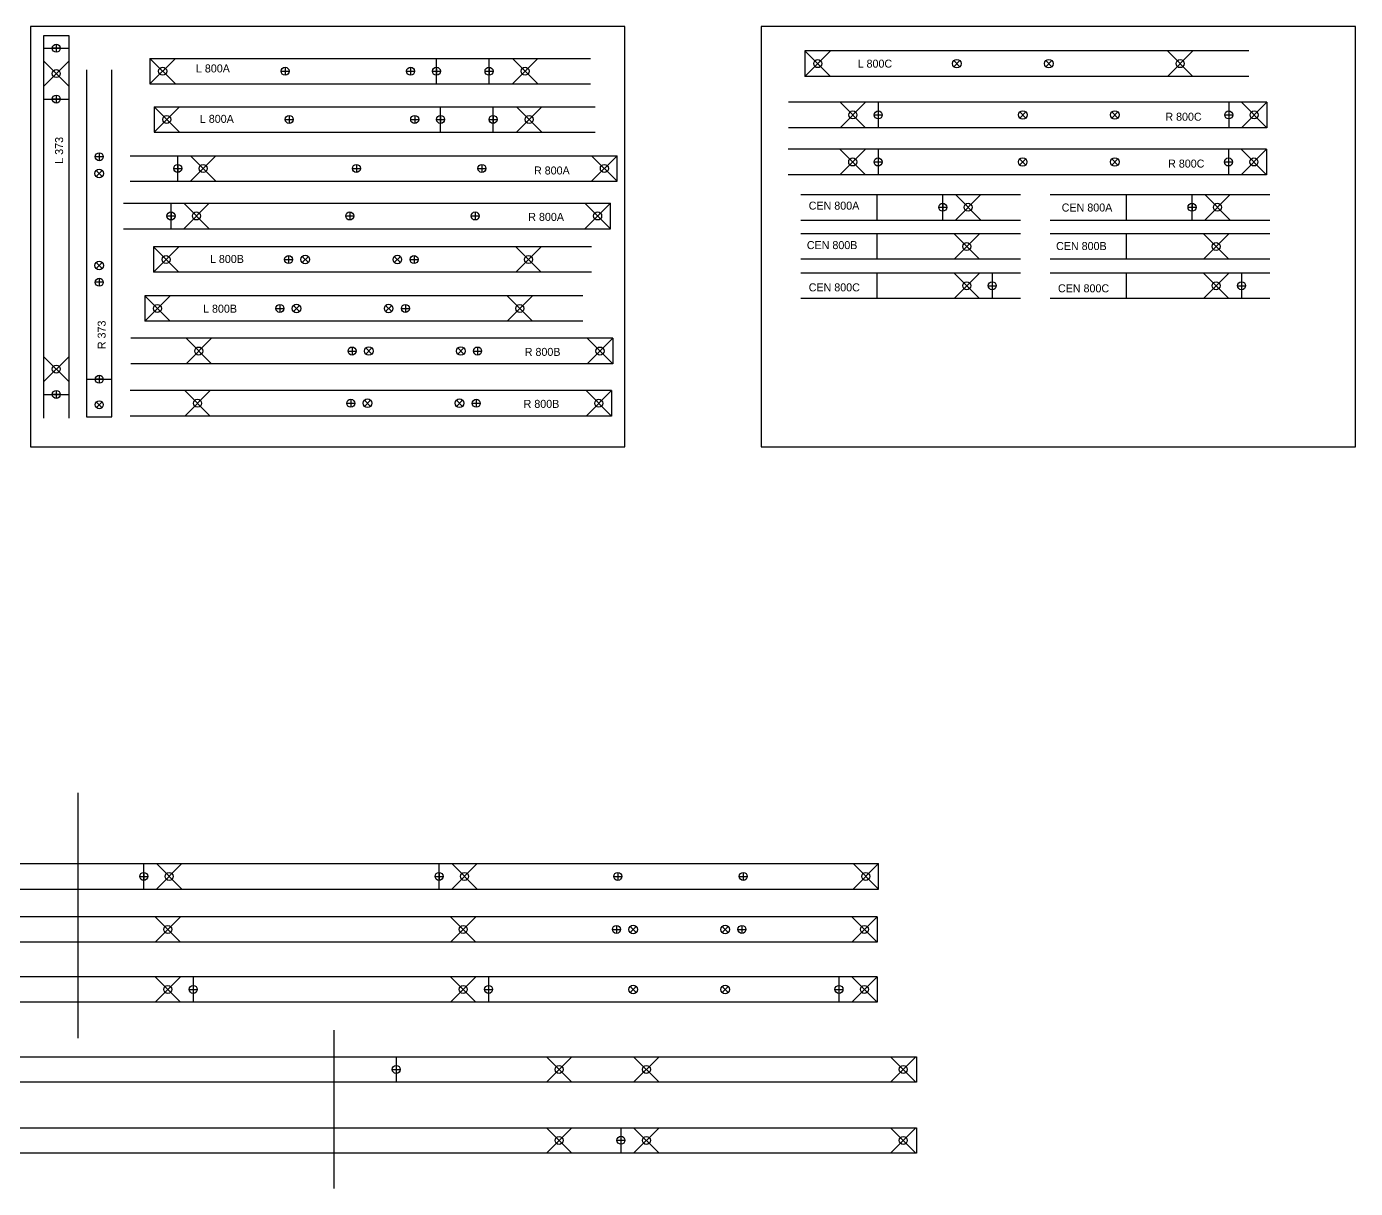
# Model space of a CAD drawing. Header units: millimetres. Extents: x -15418 to 43885, y -27590 to 23052.
# Drawn here: x 22834 to 23498, y -18264 to -17684 of the extents above; entities that cross this region are included whole.
import ezdxf

# ---------------------------------------------------------------- set-up
doc = ezdxf.new("R2010")
doc.units = ezdxf.units.MM
doc.header["$LTSCALE"] = 0.5
doc.layers.get('Defpoints').update_dxf_attribs({"color": 4})
for name, color, linetype in [('Layer1', 1, 'Continuous'), ('Layer2', 2, 'Continuous'), ('Layer3', 9, 'Continuous')]:
    doc.layers.add(name, color=color, linetype=linetype)

msp = doc.modelspace()

# ---------------------------------------------------------------- linework, layer by layer
at = {"layer": 'Defpoints', "transparency": 33554661}
for centre in [(23137.0141, -18135.0157), (23137.0141, -18135.0157), (23183.0141, -18135.0157), (23183.0141, -18135.0157), (23137.0141, -18165.0157), (23137.0141, -18165.0157), (23183.0141, -18165.0157)]:
    msp.add_circle(centre, 2.15, dxfattribs=at)
at = {"layer": 'Layer1', "transparency": 33554661}
for p, q in [((22835.9215, -17683.9414), (22835.9215, -17893.9414)), ((23132.9215, -17683.9414), (22835.9215, -17683.9414)), ((22855.1255, -17688.6447), (22842.4255, -17688.6447)), ((22842.4255, -17688.6447), (22842.4255, -17879.6569)), ((22855.1255, -17879.6569), (22855.1255, -17688.6447)), ((23132.9215, -17893.9414), (23132.9215, -17683.9414)), ((23200.918, -17683.9414), (23200.918, -17893.9414)), ((23497.918, -17683.9414), (23200.918, -17683.9414)), ((23497.918, -17893.9414), (23497.918, -17683.9414)), ((22842.4255, -17694.7509), (22855.1255, -17694.7509)), ((22850.7755, -17694.7509), (22846.7755, -17694.7509)), ((22848.7755, -17692.7509), (22848.7755, -17696.7509)), ((22855.1255, -17701.1009), (22842.4255, -17713.8009)), ((22842.4255, -17701.1009), (22855.1255, -17713.8009)), ((22855.1255, -17701.1009), (22842.4255, -17713.8009)), ((22895.5697, -17699.883), (23115.6621, -17699.883)), ((22895.5697, -17699.883), (22908.2697, -17712.583)), ((22895.5697, -17712.583), (22908.2697, -17699.883)), ((22895.5697, -17699.883), (22895.5697, -17712.583)), ((23038.7321, -17712.583), (23038.7321, -17699.883)), ((23064.9871, -17712.583), (23064.9871, -17699.883)), ((23089.3697, -17699.883), (23076.6697, -17712.583)), ((23089.3697, -17712.583), (23076.6697, -17699.883)), ((23076.6697, -17699.883), (23089.3697, -17712.583)), ((23076.6697, -17712.583), (23089.3697, -17699.883)), ((23076.6697, -17699.883), (23089.3697, -17712.583)), ((23076.6697, -17712.583), (23089.3697, -17699.883)), ((23222.8796, -17708.819), (23235.5796, -17696.119)), ((23222.8796, -17696.119), (23235.5796, -17708.819)), ((23222.8796, -17696.119), (23222.8796, -17708.819)), ((23444.5738, -17696.119), (23222.8796, -17696.119)), ((23297.2593, -17703.9893), (23300.2999, -17700.9488)), ((23297.2593, -17700.9488), (23300.2999, -17703.9893)), ((23343.2593, -17703.9893), (23346.2999, -17700.9488)), ((23343.2593, -17700.9488), (23346.2999, -17703.9893)), ((23416.6796, -17696.119), (23403.9796, -17708.819)), ((23403.9796, -17708.819), (23416.6796, -17696.119)), ((23403.9796, -17708.819), (23416.6796, -17696.119)), ((23403.9796, -17696.119), (23416.6796, -17708.819)), ((22863.8787, -17705.5319), (22863.8787, -17878.9824)), ((22876.5787, -17878.9824), (22876.5787, -17705.5319)), ((22961.1197, -17706.233), (22965.1197, -17706.233)), ((22963.1197, -17704.233), (22963.1197, -17708.233)), ((23023.8197, -17706.233), (23027.8197, -17706.233)), ((23025.8197, -17704.233), (23025.8197, -17708.233)), ((23036.7321, -17706.233), (23040.7321, -17706.233)), ((23038.7321, -17704.233), (23038.7321, -17708.233)), ((23062.9871, -17706.233), (23066.9871, -17706.233)), ((23064.9871, -17704.233), (23064.9871, -17708.233)), ((23444.5738, -17708.819), (23222.8796, -17708.819)), ((22895.5697, -17712.583), (23115.6621, -17712.583)), ((22842.4255, -17720.1509), (22855.1255, -17720.1509)), ((22850.7755, -17720.1509), (22846.7755, -17720.1509)), ((22848.7755, -17718.1509), (22848.7755, -17722.1509)), ((23453.6437, -17721.7567), (23214.6441, -17721.7567)), ((23240.456, -17734.4567), (23253.156, -17721.7567)), ((23240.456, -17721.7567), (23253.156, -17734.4567)), ((23259.506, -17721.7567), (23259.506, -17734.4567)), ((23434.5937, -17721.7567), (23434.5937, -17734.4567)), ((23453.6437, -17734.4567), (23440.9437, -17721.7567)), ((23453.6437, -17721.7567), (23440.9437, -17734.4567)), ((23453.6437, -17721.7567), (23453.6437, -17734.4567)), ((22897.5948, -17724.0024), (23118.0452, -17724.0024)), ((22897.5948, -17724.0024), (22910.2948, -17736.7024)), ((22897.5948, -17736.7024), (22910.2948, -17724.0024)), ((22897.5948, -17724.0024), (22897.5948, -17736.7024)), ((22965.1448, -17728.3524), (22965.1448, -17732.3524)), ((23027.8448, -17728.3524), (23027.8448, -17732.3524)), ((23040.7572, -17736.7024), (23040.7572, -17724.0024)), ((23040.7572, -17728.3524), (23040.7572, -17732.3524)), ((23067.0122, -17736.7024), (23067.0122, -17724.0024)), ((23067.0122, -17728.3524), (23067.0122, -17732.3524)), ((23091.3948, -17724.0024), (23078.6948, -17736.7024)), ((23091.3948, -17736.7024), (23078.6948, -17724.0024)), ((23078.6948, -17724.0024), (23091.3948, -17736.7024)), ((23078.6948, -17736.7024), (23091.3948, -17724.0024)), ((23078.6948, -17724.0024), (23091.3948, -17736.7024)), ((23078.6948, -17736.7024), (23091.3948, -17724.0024)), ((23257.506, -17728.1067), (23261.506, -17728.1067)), ((23259.506, -17726.1067), (23259.506, -17730.1067)), ((23330.2234, -17729.627), (23333.264, -17726.5864)), ((23330.2234, -17726.5864), (23333.264, -17729.627)), ((23376.2234, -17729.627), (23379.264, -17726.5864)), ((23376.2234, -17726.5864), (23379.264, -17729.627)), ((23432.5937, -17728.1067), (23436.5937, -17728.1067)), ((23434.5937, -17726.1067), (23434.5937, -17730.1067)), ((22963.1448, -17730.3524), (22967.1448, -17730.3524)), ((23025.8448, -17730.3524), (23029.8448, -17730.3524)), ((23038.7572, -17730.3524), (23042.7572, -17730.3524)), ((23065.0122, -17730.3524), (23069.0122, -17730.3524)), ((23453.6437, -17734.4567), (23214.6441, -17734.4567)), ((22897.5948, -17736.7024), (23118.0452, -17736.7024)), ((22870.2287, -17746.9762), (22870.2287, -17750.9762)), ((22885.7618, -17748.4767), (23128.9687, -17748.4767)), ((22909.4311, -17761.1767), (22909.4311, -17748.4767)), ((22915.7811, -17748.4767), (22928.4811, -17761.1767)), ((22915.7811, -17761.1767), (22928.4811, -17748.4767)), ((23128.9687, -17748.4767), (23116.2687, -17761.1767)), ((23128.9687, -17761.1767), (23116.2687, -17748.4767)), ((23128.9687, -17761.1767), (23128.9687, -17748.4767)), ((23453.5464, -17745.2512), (23214.5468, -17745.2512)), ((23240.3587, -17757.9512), (23253.0587, -17745.2512)), ((23240.3587, -17745.2512), (23253.0587, -17757.9512)), ((23259.4087, -17745.2512), (23259.4087, -17757.9512)), ((23434.4964, -17745.2512), (23434.4964, -17757.9512)), ((23453.5464, -17757.9512), (23440.8464, -17745.2512)), ((23453.5464, -17745.2512), (23440.8464, -17757.9512)), ((23453.5464, -17745.2512), (23453.5464, -17757.9512)), ((22872.2287, -17748.9762), (22868.2287, -17748.9762)), ((22907.4311, -17754.8267), (22911.4311, -17754.8267)), ((22909.4311, -17752.8267), (22909.4311, -17756.8267)), ((22996.7187, -17754.8267), (23000.7187, -17754.8267)), ((22998.7187, -17752.8267), (22998.7187, -17756.8267)), ((23059.4187, -17754.8267), (23063.4187, -17754.8267)), ((23061.4187, -17752.8267), (23061.4187, -17756.8267)), ((23257.4087, -17751.6012), (23261.4087, -17751.6012)), ((23259.4087, -17749.6012), (23259.4087, -17753.6012)), ((23330.1261, -17753.1214), (23333.1666, -17750.0809)), ((23330.1261, -17750.0809), (23333.1666, -17753.1214)), ((23376.1261, -17753.1214), (23379.1666, -17750.0809)), ((23376.1261, -17750.0809), (23379.1666, -17753.1214)), ((23432.4964, -17751.6012), (23436.4964, -17751.6012)), ((23434.4964, -17749.6012), (23434.4964, -17753.6012)), ((22868.7084, -17755.8059), (22871.7489, -17758.8465)), ((22871.7489, -17755.8059), (22868.7084, -17758.8465)), ((22885.7618, -17761.1767), (23128.9687, -17761.1767)), ((23453.5464, -17757.9512), (23214.5468, -17757.9512)), ((23220.882, -17767.8903), (23330.6225, -17767.8903)), ((23258.8209, -17767.8903), (23258.8209, -17780.5903)), ((23291.6832, -17780.5903), (23291.6832, -17767.8903)), ((23298.0332, -17767.8903), (23310.7332, -17780.5903)), ((23298.0332, -17780.5903), (23310.7332, -17767.8903)), ((23298.0332, -17767.8903), (23310.7332, -17780.5903)), ((23298.0332, -17780.5903), (23310.7332, -17767.8903)), ((23298.0332, -17767.8903), (23310.7332, -17780.5903)), ((23298.0332, -17780.5903), (23310.7332, -17767.8903)), ((23345.467, -17767.8903), (23455.2075, -17767.8903)), ((23383.406, -17767.8903), (23383.406, -17780.5903)), ((23416.2683, -17780.5903), (23416.2683, -17767.8903)), ((23422.6183, -17767.8903), (23435.3183, -17780.5903)), ((23422.6183, -17780.5903), (23435.3183, -17767.8903)), ((23422.6183, -17767.8903), (23435.3183, -17780.5903)), ((23422.6183, -17780.5903), (23435.3183, -17767.8903)), ((23422.6183, -17767.8903), (23435.3183, -17780.5903)), ((23422.6183, -17780.5903), (23435.3183, -17767.8903)), ((22882.4141, -17772.2277), (23125.6211, -17772.2277)), ((22906.0834, -17784.9277), (22906.0834, -17772.2277)), ((22912.4334, -17772.2277), (22925.1334, -17784.9277)), ((22912.4334, -17784.9277), (22925.1334, -17772.2277)), ((23125.6211, -17772.2277), (23112.9211, -17784.9277)), ((23125.6211, -17784.9277), (23112.9211, -17772.2277)), ((23125.6211, -17784.9277), (23125.6211, -17772.2277)), ((23289.6832, -17774.2403), (23293.6832, -17774.2403)), ((23291.6832, -17772.2403), (23291.6832, -17776.2403)), ((23414.2683, -17774.2403), (23418.2683, -17774.2403)), ((23416.2683, -17772.2403), (23416.2683, -17776.2403)), ((22904.0834, -17778.5777), (22908.0834, -17778.5777)), ((22906.0834, -17776.5777), (22906.0834, -17780.5777)), ((22993.3711, -17778.5777), (22997.3711, -17778.5777)), ((22995.3711, -17776.5777), (22995.3711, -17780.5777)), ((23056.0711, -17778.5777), (23060.0711, -17778.5777)), ((23058.0711, -17776.5777), (23058.0711, -17780.5777)), ((23220.882, -17780.5903), (23330.6225, -17780.5903)), ((23345.467, -17780.5903), (23455.2075, -17780.5903)), ((22882.4141, -17784.9277), (23125.6211, -17784.9277)), ((23330.6225, -17787.48), (23220.882, -17787.48)), ((23258.8209, -17787.48), (23258.8209, -17800.18)), ((23297.3598, -17800.18), (23310.0598, -17787.48)), ((23297.3598, -17787.48), (23310.0598, -17800.18)), ((23297.3598, -17800.18), (23310.0598, -17787.48)), ((23297.3598, -17800.18), (23310.0598, -17787.48)), ((23297.3598, -17787.48), (23310.0598, -17800.18)), ((23455.2075, -17787.48), (23345.467, -17787.48)), ((23383.406, -17787.48), (23383.406, -17800.18)), ((23421.9449, -17800.18), (23434.6449, -17787.48)), ((23421.9449, -17787.48), (23434.6449, -17800.18)), ((23421.9449, -17800.18), (23434.6449, -17787.48)), ((23421.9449, -17800.18), (23434.6449, -17787.48)), ((23421.9449, -17787.48), (23434.6449, -17800.18)), ((22897.287, -17806.6847), (22909.987, -17793.9847)), ((22897.287, -17806.6847), (22909.987, -17793.9847)), ((22897.287, -17793.9847), (22909.987, -17806.6847)), ((22897.287, -17793.9847), (22897.287, -17806.6847)), ((23116.1592, -17793.9847), (22897.287, -17793.9847)), ((23091.087, -17806.6847), (23078.387, -17793.9847)), ((23091.087, -17793.9847), (23078.387, -17806.6847)), ((23078.387, -17806.6847), (23091.087, -17793.9847)), ((23078.387, -17806.6847), (23091.087, -17793.9847)), ((23078.387, -17793.9847), (23091.087, -17806.6847)), ((22868.7084, -17801.8059), (22871.7489, -17804.8465)), ((22871.7489, -17801.8059), (22868.7084, -17804.8465)), ((22962.837, -17800.3347), (22966.837, -17800.3347)), ((22964.837, -17798.3347), (22964.837, -17802.3347)), ((22971.6667, -17801.855), (22974.7073, -17798.8145)), ((22971.6667, -17798.8145), (22974.7073, -17801.855)), ((23017.6667, -17801.855), (23020.7073, -17798.8145)), ((23017.6667, -17798.8145), (23020.7073, -17801.855)), ((23025.537, -17800.3347), (23029.537, -17800.3347)), ((23027.537, -17798.3347), (23027.537, -17802.3347)), ((23330.6225, -17800.18), (23220.882, -17800.18)), ((23455.2075, -17800.18), (23345.467, -17800.18)), ((23116.1592, -17806.6847), (22897.287, -17806.6847)), ((23330.6225, -17807.0801), (23220.882, -17807.0801)), ((23258.8209, -17807.0801), (23258.8209, -17819.7801)), ((23297.3598, -17819.7801), (23310.0598, -17807.0801)), ((23297.3598, -17807.0801), (23310.0598, -17819.7801)), ((23316.4098, -17807.0801), (23316.4098, -17819.7801)), ((23455.2075, -17807.0801), (23345.467, -17807.0801)), ((23383.406, -17807.0801), (23383.406, -17819.7801)), ((23421.9449, -17819.7801), (23434.6449, -17807.0801)), ((23421.9449, -17807.0801), (23434.6449, -17819.7801)), ((23440.9949, -17807.0801), (23440.9949, -17819.7801)), ((22872.2287, -17811.6762), (22868.2287, -17811.6762)), ((22870.2287, -17809.6762), (22870.2287, -17813.6762)), ((23314.4098, -17813.4301), (23318.4098, -17813.4301)), ((23316.4098, -17811.4301), (23316.4098, -17815.4301)), ((23438.9949, -17813.4301), (23442.9949, -17813.4301)), ((23440.9949, -17811.4301), (23440.9949, -17815.4301)), ((23111.8095, -17818.4217), (22892.9373, -17818.4217)), ((22892.9373, -17831.1217), (22905.6373, -17818.4217)), ((22892.9373, -17831.1217), (22905.6373, -17818.4217)), ((22892.9373, -17818.4217), (22905.6373, -17831.1217)), ((22892.9373, -17818.4217), (22892.9373, -17831.1217)), ((23086.7373, -17831.1217), (23074.0373, -17818.4217)), ((23086.7373, -17818.4217), (23074.0373, -17831.1217)), ((23074.0373, -17831.1217), (23086.7373, -17818.4217)), ((23074.0373, -17831.1217), (23086.7373, -17818.4217)), ((23074.0373, -17818.4217), (23086.7373, -17831.1217)), ((23330.6225, -17819.7801), (23220.882, -17819.7801)), ((23455.2075, -17819.7801), (23345.467, -17819.7801)), ((22958.4873, -17824.7717), (22962.4873, -17824.7717)), ((22960.4873, -17822.7717), (22960.4873, -17826.7717)), ((22967.317, -17826.292), (22970.3575, -17823.2515)), ((22967.317, -17823.2515), (22970.3575, -17826.292)), ((23013.317, -17826.292), (23016.3575, -17823.2515)), ((23013.317, -17823.2515), (23016.3575, -17826.292)), ((23021.1873, -17824.7717), (23025.1873, -17824.7717)), ((23023.1873, -17822.7717), (23023.1873, -17826.7717)), ((23111.8095, -17831.1217), (22892.9373, -17831.1217)), ((23126.7961, -17839.6887), (22886.0494, -17839.6887)), ((22913.6085, -17852.3887), (22926.3085, -17839.6887)), ((22913.6085, -17839.6887), (22926.3085, -17852.3887)), ((22913.6085, -17852.3887), (22926.3085, -17839.6887)), ((22913.6085, -17852.3887), (22926.3085, -17839.6887)), ((22913.6085, -17839.6887), (22926.3085, -17852.3887)), ((23126.7961, -17852.3887), (23114.0961, -17839.6887)), ((23126.7961, -17839.6887), (23114.0961, -17852.3887)), ((23126.7961, -17839.6887), (23126.7961, -17852.3887)), ((22994.5461, -17846.0387), (22998.5461, -17846.0387)), ((22996.5461, -17844.0387), (22996.5461, -17848.0387)), ((23003.3758, -17847.559), (23006.4164, -17844.5184)), ((23003.3758, -17844.5184), (23006.4164, -17847.559)), ((23049.3758, -17847.559), (23052.4164, -17844.5184)), ((23049.3758, -17844.5184), (23052.4164, -17847.559)), ((23057.2461, -17846.0387), (23061.2461, -17846.0387)), ((23059.2461, -17844.0387), (23059.2461, -17848.0387)), ((22842.4255, -17848.7009), (22855.1255, -17861.4009)), ((22842.4255, -17848.7009), (22855.1255, -17861.4009)), ((22842.4255, -17848.7009), (22855.1255, -17861.4009)), ((22855.1255, -17848.7009), (22842.4255, -17861.4009)), ((23126.7961, -17852.3887), (22886.0494, -17852.3887)), ((22863.8787, -17860.1762), (22876.5787, -17860.1762)), ((22872.2287, -17860.1762), (22868.2287, -17860.1762)), ((22870.2287, -17858.1762), (22870.2287, -17862.1762)), ((22842.4255, -17867.7509), (22855.1255, -17867.7509)), ((22850.7755, -17867.7509), (22846.7755, -17867.7509)), ((22848.7755, -17865.7509), (22848.7755, -17869.7509)), ((23126.1731, -17865.8143), (22885.7062, -17865.8143)), ((22912.9854, -17878.5143), (22925.6854, -17865.8143)), ((22912.9854, -17865.8143), (22925.6854, -17878.5143)), ((22912.9854, -17878.5143), (22925.6854, -17865.8143)), ((22912.9854, -17878.5143), (22925.6854, -17865.8143)), ((22912.9854, -17865.8143), (22925.6854, -17878.5143)), ((23126.1731, -17878.5143), (23113.4731, -17865.8143)), ((23126.1731, -17865.8143), (23113.4731, -17878.5143)), ((23126.1731, -17865.8143), (23126.1731, -17878.5143)), ((22868.7084, -17871.3559), (22871.7489, -17874.3965)), ((22871.7489, -17871.3559), (22868.7084, -17874.3965)), ((22993.9231, -17872.1643), (22997.9231, -17872.1643)), ((22995.9231, -17870.1643), (22995.9231, -17874.1643)), ((23002.7528, -17873.6846), (23005.7934, -17870.6441)), ((23002.7528, -17870.6441), (23005.7934, -17873.6846)), ((23048.7528, -17873.6846), (23051.7934, -17870.6441)), ((23048.7528, -17870.6441), (23051.7934, -17873.6846)), ((23056.6231, -17872.1643), (23060.6231, -17872.1643)), ((23058.6231, -17870.1643), (23058.6231, -17874.1643)), ((22863.8787, -17878.9824), (22876.5787, -17878.9824)), ((23126.1731, -17878.5143), (22885.7062, -17878.5143)), ((22835.9215, -17893.9414), (23132.9215, -17893.9414)), ((23200.918, -17893.9414), (23497.918, -17893.9414)), ((22459.5875, -18102.1757), (23259.5875, -18102.1757)), ((22892.4498, -18114.8757), (22892.4498, -18102.1757)), ((22892.4498, -18106.5257), (22892.4498, -18110.5257)), ((22898.7998, -18102.1757), (22911.4998, -18114.8757)), ((22898.7998, -18114.8757), (22911.4998, -18102.1757)), ((22898.7998, -18102.1757), (22911.4998, -18114.8757)), ((22898.7998, -18114.8757), (22911.4998, -18102.1757)), ((22898.7998, -18102.1757), (22911.4998, -18114.8757)), ((22898.7998, -18114.8757), (22911.4998, -18102.1757)), ((23040.0498, -18114.8757), (23040.0498, -18102.1757)), ((23040.0498, -18106.5257), (23040.0498, -18110.5257)), ((23046.3998, -18102.1757), (23059.0998, -18114.8757)), ((23046.3998, -18114.8757), (23059.0998, -18102.1757)), ((23129.3375, -18106.5257), (23129.3375, -18110.5257)), ((23192.0375, -18106.5257), (23192.0375, -18110.5257)), ((23259.5875, -18102.1757), (23246.8875, -18114.8757)), ((23259.5875, -18114.8757), (23246.8875, -18102.1757)), ((23259.5875, -18114.8757), (23259.5875, -18102.1757)), ((22890.4498, -18108.5257), (22894.4498, -18108.5257)), ((23038.0498, -18108.5257), (23042.0498, -18108.5257)), ((23127.3375, -18108.5257), (23131.3375, -18108.5257)), ((23190.0375, -18108.5257), (23194.0375, -18108.5257)), ((22459.5875, -18114.8757), (23259.5875, -18114.8757)), ((23128.6641, -18133.0157), (23128.6641, -18137.0157)), ((23191.3641, -18133.0157), (23191.3641, -18137.0157)), ((23126.6641, -18135.0157), (23130.6641, -18135.0157)), ((23189.3641, -18135.0157), (23193.3641, -18135.0157)), ((22915.1764, -18165.0157), (22919.1764, -18165.0157)), ((22917.1764, -18163.0157), (22917.1764, -18167.0157)), ((23062.7764, -18165.0157), (23066.7764, -18165.0157)), ((23064.7764, -18163.0157), (23064.7764, -18167.0157)), ((23237.8641, -18165.0157), (23241.8641, -18165.0157)), ((23239.8641, -18163.0157), (23239.8641, -18167.0157)), ((23016.6141, -18205.0157), (23020.6141, -18205.0157)), ((23018.6141, -18203.0157), (23018.6141, -18207.0157)), ((23130.9141, -18238.3973), (23130.9141, -18242.3973)), ((23128.9141, -18240.3973), (23132.9141, -18240.3973))]:
    msp.add_line(p, q, dxfattribs=at)
for centre, radius in [((22848.7755, -17694.7509), 2), ((22848.7755, -17694.7509), 2), ((23229.2296, -17702.469), 2), ((23298.7796, -17702.469), 2.15), ((23344.7796, -17702.469), 2.15), ((23410.3296, -17702.469), 2), ((22848.7755, -17707.4509), 2), ((22901.9197, -17706.233), 2), ((22963.1197, -17706.233), 2), ((22963.1197, -17706.233), 2), ((23025.8197, -17706.233), 2), ((23025.8197, -17706.233), 2), ((23038.7321, -17706.233), 2), ((23038.7321, -17706.233), 2), ((23064.9871, -17706.233), 2), ((23064.9871, -17706.233), 2), ((23083.0197, -17706.233), 2), ((23083.0197, -17706.233), 2), ((23083.0197, -17706.233), 2), ((23083.0197, -17706.233), 2), ((23083.0197, -17706.233), 2), ((23083.0197, -17706.233), 2), ((23083.0197, -17706.233), 2), ((23083.0197, -17706.233), 2), ((23083.0197, -17706.233), 2), ((22848.7755, -17720.1509), 2), ((22848.7755, -17720.1509), 2), ((22903.9448, -17730.3524), 2), ((22965.1448, -17730.3524), 2), ((22965.1448, -17730.3524), 2), ((23027.8448, -17730.3524), 2), ((23027.8448, -17730.3524), 2), ((23040.7572, -17730.3524), 2), ((23040.7572, -17730.3524), 2), ((23067.0122, -17730.3524), 2), ((23067.0122, -17730.3524), 2), ((23085.0448, -17730.3524), 2), ((23085.0448, -17730.3524), 2), ((23085.0448, -17730.3524), 2), ((23085.0448, -17730.3524), 2), ((23085.0448, -17730.3524), 2), ((23085.0448, -17730.3524), 2), ((23085.0448, -17730.3524), 2), ((23085.0448, -17730.3524), 2), ((23085.0448, -17730.3524), 2), ((23246.806, -17728.1067), 2), ((23259.506, -17728.1067), 2), ((23259.506, -17728.1067), 2), ((23331.7437, -17728.1067), 2.15), ((23331.7437, -17728.1067), 2.15), ((23377.7437, -17728.1067), 2.15), ((23434.5937, -17728.1067), 2), ((23434.5937, -17728.1067), 2), ((23447.2937, -17728.1067), 2), ((22870.2287, -17748.9762), 2), ((22870.2287, -17748.9762), 2), ((22870.2287, -17757.3262), 2.15), ((22870.2287, -17757.3262), 2.15), ((22909.4311, -17754.8267), 2), ((22909.4311, -17754.8267), 2), ((22922.1311, -17754.8267), 2), ((22998.7187, -17754.8267), 2), ((22998.7187, -17754.8267), 2), ((23061.4187, -17754.8267), 2), ((23061.4187, -17754.8267), 2), ((23122.6187, -17754.8267), 2), ((23122.6187, -17754.8267), 2), ((23122.6187, -17754.8267), 2), ((23246.7087, -17751.6012), 2), ((23259.4087, -17751.6012), 2), ((23259.4087, -17751.6012), 2), ((23331.6464, -17751.6012), 2.15), ((23331.6464, -17751.6012), 2.15), ((23377.6464, -17751.6012), 2.15), ((23434.4964, -17751.6012), 2), ((23434.4964, -17751.6012), 2), ((23447.1964, -17751.6012), 2), ((23291.6832, -17774.2403), 2), ((23291.6832, -17774.2403), 2), ((23304.3832, -17774.2403), 2), ((23304.3832, -17774.2403), 2), ((23304.3832, -17774.2403), 2), ((23304.3832, -17774.2403), 2), ((23304.3832, -17774.2403), 2), ((23304.3832, -17774.2403), 2), ((23304.3832, -17774.2403), 2), ((23304.3832, -17774.2403), 2), ((23304.3832, -17774.2403), 2), ((23416.2683, -17774.2403), 2), ((23416.2683, -17774.2403), 2), ((23428.9683, -17774.2403), 2), ((23428.9683, -17774.2403), 2), ((23428.9683, -17774.2403), 2), ((23428.9683, -17774.2403), 2), ((23428.9683, -17774.2403), 2), ((23428.9683, -17774.2403), 2), ((23428.9683, -17774.2403), 2), ((23428.9683, -17774.2403), 2), ((23428.9683, -17774.2403), 2), ((22906.0834, -17778.5777), 2), ((22906.0834, -17778.5777), 2), ((22918.7834, -17778.5777), 2), ((22995.3711, -17778.5777), 2), ((22995.3711, -17778.5777), 2), ((23058.0711, -17778.5777), 2), ((23058.0711, -17778.5777), 2), ((23119.2711, -17778.5777), 2), ((23119.2711, -17778.5777), 2), ((23119.2711, -17778.5777), 2), ((23303.7098, -17793.83), 2), ((23303.7098, -17793.83), 2), ((23303.7098, -17793.83), 2), ((23303.7098, -17793.83), 2), ((23303.7098, -17793.83), 2), ((23303.7098, -17793.83), 2), ((23303.7098, -17793.83), 2), ((23303.7098, -17793.83), 2), ((23303.7098, -17793.83), 2), ((23428.2949, -17793.83), 2), ((23428.2949, -17793.83), 2), ((23428.2949, -17793.83), 2), ((23428.2949, -17793.83), 2), ((23428.2949, -17793.83), 2), ((23428.2949, -17793.83), 2), ((23428.2949, -17793.83), 2), ((23428.2949, -17793.83), 2), ((23428.2949, -17793.83), 2), ((22870.2287, -17803.3262), 2.15), ((22870.2287, -17803.3262), 2.15), ((22903.637, -17800.3347), 2), ((22903.637, -17800.3347), 2), ((22903.637, -17800.3347), 2), ((22903.637, -17800.3347), 2), ((22903.637, -17800.3347), 2), ((22903.637, -17800.3347), 2), ((22964.837, -17800.3347), 2), ((22964.837, -17800.3347), 2), ((22973.187, -17800.3347), 2.15), ((22973.187, -17800.3347), 2.15), ((23019.187, -17800.3347), 2.15), ((23019.187, -17800.3347), 2.15), ((23027.537, -17800.3347), 2), ((23027.537, -17800.3347), 2), ((23084.737, -17800.3347), 2), ((23084.737, -17800.3347), 2), ((23084.737, -17800.3347), 2), ((23084.737, -17800.3347), 2), ((23084.737, -17800.3347), 2), ((23084.737, -17800.3347), 2), ((23084.737, -17800.3347), 2), ((23084.737, -17800.3347), 2), ((23084.737, -17800.3347), 2), ((22870.2287, -17811.6762), 2), ((22870.2287, -17811.6762), 2), ((23303.7098, -17813.4301), 2), ((23316.4098, -17813.4301), 2), ((23316.4098, -17813.4301), 2), ((23428.2949, -17813.4301), 2), ((23440.9949, -17813.4301), 2), ((23440.9949, -17813.4301), 2), ((22899.2873, -17824.7717), 2), ((22899.2873, -17824.7717), 2), ((22899.2873, -17824.7717), 2), ((22899.2873, -17824.7717), 2), ((22899.2873, -17824.7717), 2), ((22899.2873, -17824.7717), 2), ((22960.4873, -17824.7717), 2), ((22960.4873, -17824.7717), 2), ((22968.8373, -17824.7717), 2.15), ((22968.8373, -17824.7717), 2.15), ((23014.8373, -17824.7717), 2.15), ((23014.8373, -17824.7717), 2.15), ((23023.1873, -17824.7717), 2), ((23023.1873, -17824.7717), 2), ((23080.3873, -17824.7717), 2), ((23080.3873, -17824.7717), 2), ((23080.3873, -17824.7717), 2), ((23080.3873, -17824.7717), 2), ((23080.3873, -17824.7717), 2), ((23080.3873, -17824.7717), 2), ((23080.3873, -17824.7717), 2), ((23080.3873, -17824.7717), 2), ((23080.3873, -17824.7717), 2), ((22919.9585, -17846.0387), 2), ((22919.9585, -17846.0387), 2), ((22919.9585, -17846.0387), 2), ((22919.9585, -17846.0387), 2), ((22919.9585, -17846.0387), 2), ((22919.9585, -17846.0387), 2), ((22919.9585, -17846.0387), 2), ((22919.9585, -17846.0387), 2), ((22919.9585, -17846.0387), 2), ((22996.5461, -17846.0387), 2), ((22996.5461, -17846.0387), 2), ((23004.8961, -17846.0387), 2.15), ((23004.8961, -17846.0387), 2.15), ((23050.8961, -17846.0387), 2.15), ((23050.8961, -17846.0387), 2.15), ((23059.2461, -17846.0387), 2), ((23059.2461, -17846.0387), 2), ((23120.4461, -17846.0387), 2), ((22848.7755, -17855.0509), 2), ((22848.7755, -17855.0509), 2), ((22848.7755, -17855.0509), 2), ((22848.7755, -17855.0509), 2), ((22848.7755, -17855.0509), 2), ((22848.7755, -17855.0509), 2), ((22848.7755, -17855.0509), 2), ((22848.7755, -17855.0509), 2), ((22848.7755, -17855.0509), 2), ((22870.2287, -17860.1762), 2), ((22870.2287, -17860.1762), 2), ((22848.7755, -17867.7509), 2), ((22848.7755, -17867.7509), 2), ((22870.2287, -17872.8762), 2), ((22919.3354, -17872.1643), 2), ((22919.3354, -17872.1643), 2), ((22919.3354, -17872.1643), 2), ((22919.3354, -17872.1643), 2), ((22919.3354, -17872.1643), 2), ((22919.3354, -17872.1643), 2), ((22919.3354, -17872.1643), 2), ((22919.3354, -17872.1643), 2), ((22919.3354, -17872.1643), 2), ((22995.9231, -17872.1643), 2), ((22995.9231, -17872.1643), 2), ((23004.2731, -17872.1643), 2.15), ((23004.2731, -17872.1643), 2.15), ((23050.2731, -17872.1643), 2.15), ((23050.2731, -17872.1643), 2.15), ((23058.6231, -17872.1643), 2), ((23058.6231, -17872.1643), 2), ((23119.8231, -17872.1643), 2), ((22892.4498, -18108.5257), 2), ((22892.4498, -18108.5257), 2), ((22905.1498, -18108.5257), 2), ((22905.1498, -18108.5257), 2), ((22905.1498, -18108.5257), 2), ((22905.1498, -18108.5257), 2), ((22905.1498, -18108.5257), 2), ((22905.1498, -18108.5257), 2), ((22905.1498, -18108.5257), 2), ((22905.1498, -18108.5257), 2), ((22905.1498, -18108.5257), 2), ((23040.0498, -18108.5257), 2), ((23040.0498, -18108.5257), 2), ((23052.7498, -18108.5257), 2), ((23129.3375, -18108.5257), 2), ((23129.3375, -18108.5257), 2), ((23192.0375, -18108.5257), 2), ((23192.0375, -18108.5257), 2), ((23253.2375, -18108.5257), 2), ((23253.2375, -18108.5257), 2), ((23253.2375, -18108.5257), 2), ((23128.6641, -18135.0157), 2), ((23128.6641, -18135.0157), 2), ((23191.3641, -18135.0157), 2), ((23191.3641, -18135.0157), 2), ((22917.1764, -18165.0157), 2), ((22917.1764, -18165.0157), 2), ((23064.7764, -18165.0157), 2), ((23064.7764, -18165.0157), 2), ((23239.8641, -18165.0157), 2), ((23239.8641, -18165.0157), 2), ((23018.6141, -18205.0157), 2), ((23018.6141, -18205.0157), 2), ((23130.9141, -18240.3973), 2), ((23130.9141, -18240.3973), 2)]:
    msp.add_circle(centre, radius, dxfattribs=at)
at = {"layer": 'Layer2', "transparency": 33554661}
for p, q in [((22859.5875, -18066.7585), (22859.5875, -18189.3002)), ((23258.9141, -18128.6657), (22458.9141, -18128.6657)), ((23258.9141, -18128.6657), (23258.9141, -18141.3657)), ((23258.9141, -18141.3657), (22458.9141, -18141.3657)), ((23258.9141, -18158.6657), (22458.9141, -18158.6657)), ((22917.1764, -18158.6657), (22917.1764, -18171.3657)), ((23064.7764, -18158.6657), (23064.7764, -18171.3657)), ((23239.8641, -18158.6657), (23239.8641, -18171.3657)), ((23258.9141, -18158.6657), (23258.9141, -18171.3657)), ((23258.9141, -18171.3657), (22458.9141, -18171.3657)), ((22987.38, -18185.444), (22987.38, -18264.4423)), ((22458.6141, -18198.6657), (23278.6141, -18198.6657)), ((23018.6141, -18198.6657), (23018.6141, -18211.3657)), ((23278.6141, -18198.6657), (23278.6141, -18211.3657)), ((23278.6141, -18211.3657), (22458.6141, -18211.3657)), ((22458.6141, -18234.0973), (23278.6141, -18234.0973)), ((23130.9141, -18233.9973), (23130.9141, -18246.7973)), ((23278.6141, -18234.0973), (23278.6141, -18246.7973)), ((23278.6141, -18246.7973), (22458.6141, -18246.7973))]:
    msp.add_line(p, q, dxfattribs=at)
at = {"layer": 'Layer3', "transparency": 33554661}
for p, q in [((22898.1264, -18141.3657), (22910.8264, -18128.6657)), ((22898.1264, -18128.6657), (22910.8264, -18141.3657)), ((22898.1264, -18141.3657), (22910.8264, -18128.6657)), ((22898.1264, -18141.3657), (22910.8264, -18128.6657)), ((22898.1264, -18128.6657), (22910.8264, -18141.3657)), ((23045.7264, -18141.3657), (23058.4264, -18128.6657)), ((23045.7264, -18128.6657), (23058.4264, -18141.3657)), ((23045.7264, -18141.3657), (23058.4264, -18128.6657)), ((23045.7264, -18141.3657), (23058.4264, -18128.6657)), ((23045.7264, -18128.6657), (23058.4264, -18141.3657)), ((23135.4938, -18136.536), (23138.5343, -18133.4954)), ((23135.4938, -18133.4954), (23138.5343, -18136.536)), ((23181.4938, -18136.536), (23184.5343, -18133.4954)), ((23181.4938, -18133.4954), (23184.5343, -18136.536)), ((23258.9141, -18141.3657), (23246.2141, -18128.6657)), ((23258.9141, -18128.6657), (23246.2141, -18141.3657)), ((22898.1264, -18171.3657), (22910.8264, -18158.6657)), ((22898.1264, -18158.6657), (22910.8264, -18171.3657)), ((23045.7264, -18171.3657), (23058.4264, -18158.6657)), ((23045.7264, -18158.6657), (23058.4264, -18171.3657)), ((23258.9141, -18171.3657), (23246.2141, -18158.6657)), ((23258.9141, -18158.6657), (23246.2141, -18171.3657)), ((23135.4938, -18166.536), (23138.5343, -18163.4954)), ((23135.4938, -18163.4954), (23138.5343, -18166.536)), ((23181.4938, -18166.536), (23184.5343, -18163.4954)), ((23181.4938, -18163.4954), (23184.5343, -18166.536)), ((23106.3641, -18211.3657), (23093.6641, -18198.6657)), ((23106.3641, -18211.3657), (23093.6641, -18198.6657)), ((23093.6641, -18211.3657), (23106.3641, -18198.6657)), ((23149.9641, -18211.3657), (23137.2641, -18198.6657)), ((23149.9641, -18211.3657), (23137.2641, -18198.6657)), ((23137.2641, -18211.3657), (23149.9641, -18198.6657)), ((23278.3141, -18211.3657), (23265.6141, -18198.6657)), ((23265.6141, -18211.3657), (23278.3141, -18198.6657)), ((23278.3141, -18211.3657), (23265.6141, -18198.6657)), ((23265.6141, -18211.3657), (23278.3141, -18198.6657)), ((23106.3641, -18246.7973), (23093.6641, -18234.0973)), ((23093.6641, -18246.7973), (23106.3641, -18234.0973)), ((23106.3641, -18246.7973), (23093.6641, -18234.0973)), ((23106.3641, -18246.7973), (23093.6641, -18234.0973)), ((23093.6641, -18246.7973), (23106.3641, -18234.0973)), ((23149.9641, -18246.7973), (23137.2641, -18234.0973)), ((23137.2641, -18246.7973), (23149.9641, -18234.0973)), ((23149.9641, -18246.7973), (23137.2641, -18234.0973)), ((23149.9641, -18246.7973), (23137.2641, -18234.0973)), ((23137.2641, -18246.7973), (23149.9641, -18234.0973)), ((23278.3141, -18246.7973), (23265.6141, -18234.0973)), ((23265.6141, -18246.7973), (23278.3141, -18234.0973)), ((23278.3141, -18246.7973), (23265.6141, -18234.0973)), ((23265.6141, -18246.7973), (23278.3141, -18234.0973)), ((23278.3141, -18246.7973), (23265.6141, -18234.0973)), ((23265.6141, -18246.7973), (23278.3141, -18234.0973))]:
    msp.add_line(p, q, dxfattribs=at)
for centre in [(22904.4764, -18135.0157), (22904.4764, -18135.0157), (22904.4764, -18135.0157), (22904.4764, -18135.0157), (22904.4764, -18135.0157), (22904.4764, -18135.0157), (22904.4764, -18135.0157), (22904.4764, -18135.0157), (22904.4764, -18135.0157), (23052.0764, -18135.0157), (23052.0764, -18135.0157), (23052.0764, -18135.0157), (23052.0764, -18135.0157), (23052.0764, -18135.0157), (23052.0764, -18135.0157), (23052.0764, -18135.0157), (23052.0764, -18135.0157), (23052.0764, -18135.0157), (23252.5641, -18135.0157), (22904.4764, -18165.0157), (23052.0764, -18165.0157), (23252.5641, -18165.0157), (23100.0141, -18205.0157), (23100.0141, -18205.0157), (23100.0141, -18205.0157), (23100.0141, -18205.0157), (23100.0141, -18205.0157), (23100.0141, -18205.0157), (23143.6141, -18205.0157), (23143.6141, -18205.0157), (23143.6141, -18205.0157), (23143.6141, -18205.0157), (23143.6141, -18205.0157), (23143.6141, -18205.0157), (23271.9641, -18205.0157), (23271.9641, -18205.0157), (23271.9641, -18205.0157), (23271.9641, -18205.0157), (23271.9641, -18205.0157), (23271.9641, -18205.0157), (23100.0141, -18240.4473), (23100.0141, -18240.4473), (23100.0141, -18240.4473), (23100.0141, -18240.4473), (23100.0141, -18240.4473), (23100.0141, -18240.4473), (23100.0141, -18240.4473), (23100.0141, -18240.4473), (23100.0141, -18240.4473), (23143.6141, -18240.4473), (23143.6141, -18240.4473), (23143.6141, -18240.4473), (23143.6141, -18240.4473), (23143.6141, -18240.4473), (23143.6141, -18240.4473), (23143.6141, -18240.4473), (23143.6141, -18240.4473), (23143.6141, -18240.4473), (23271.9641, -18240.4473), (23271.9641, -18240.4473), (23271.9641, -18240.4473), (23271.9641, -18240.4473), (23271.9641, -18240.4473), (23271.9641, -18240.4473), (23271.9641, -18240.4473), (23271.9641, -18240.4473), (23271.9641, -18240.4473)]:
    msp.add_circle(centre, 2, dxfattribs=at)

# ---------------------------------------------------------------- texts
at = {"layer": 'Layer1', "transparency": 33554661, "char_height": 4, "attachment_point": 1}
for s, width, insert in [('L 800C ', 24.201541, (23249.1798, -17700.4536)), ('L 800A ', 24.201541, (22918.549, -17702.8541)), ('L 800A ', 24.201541, (22920.5105, -17728.0379)), ('R 800C ', 24.201541, (23402.9537, -17726.977)), ('R 800A ', 24.201541, (23087.4702, -17753.8376)), ('R 800C ', 24.201541, (23404.3356, -17750.3941)), ('CEN 800A ', 33.131207, (23224.7419, -17771.4063)), ('CEN 800A ', 33.131207, (23351.1679, -17772.3451)), ('R 800A ', 24.201541, (23084.6067, -17777.024)), ('CEN 800B ', 33.131207, (23223.8018, -17791.1211)), ('CEN 800B ', 33.131207, (23348.3481, -17791.5906)), ('L 800B ', 24.201541, (22925.5501, -17798.0471)), ('CEN 800C ', 33.131207, (23224.7416, -17812.2443)), ('CEN 800C ', 33.131207, (23349.2878, -17812.7137)), ('L 800B ', 24.201541, (22922.1134, -17822.8954)), ('R 800B ', 24.201541, (23082.8525, -17844.4834)), ('R 800B ', 24.201541, (23082.2797, -17870.4431))]:
    msp.add_mtext_dynamic_manual_height_columns(s, width=width, gutter_width=20, heights=[0], dxfattribs=dict(at, insert=insert))
at = {"layer": 'Layer1', "transparency": 33554661, "char_height": 4, "attachment_point": 1, "rotation": 90}
for s, insert in [('L 373', (22848.1668, -17752.482)), ('R 373', (22869.4345, -17845.1128))]:
    msp.add_mtext_dynamic_manual_height_columns(s, width=26.346883, gutter_width=20, heights=[0], dxfattribs=dict(at, insert=insert))

doc.saveas('drawing.dxf')
